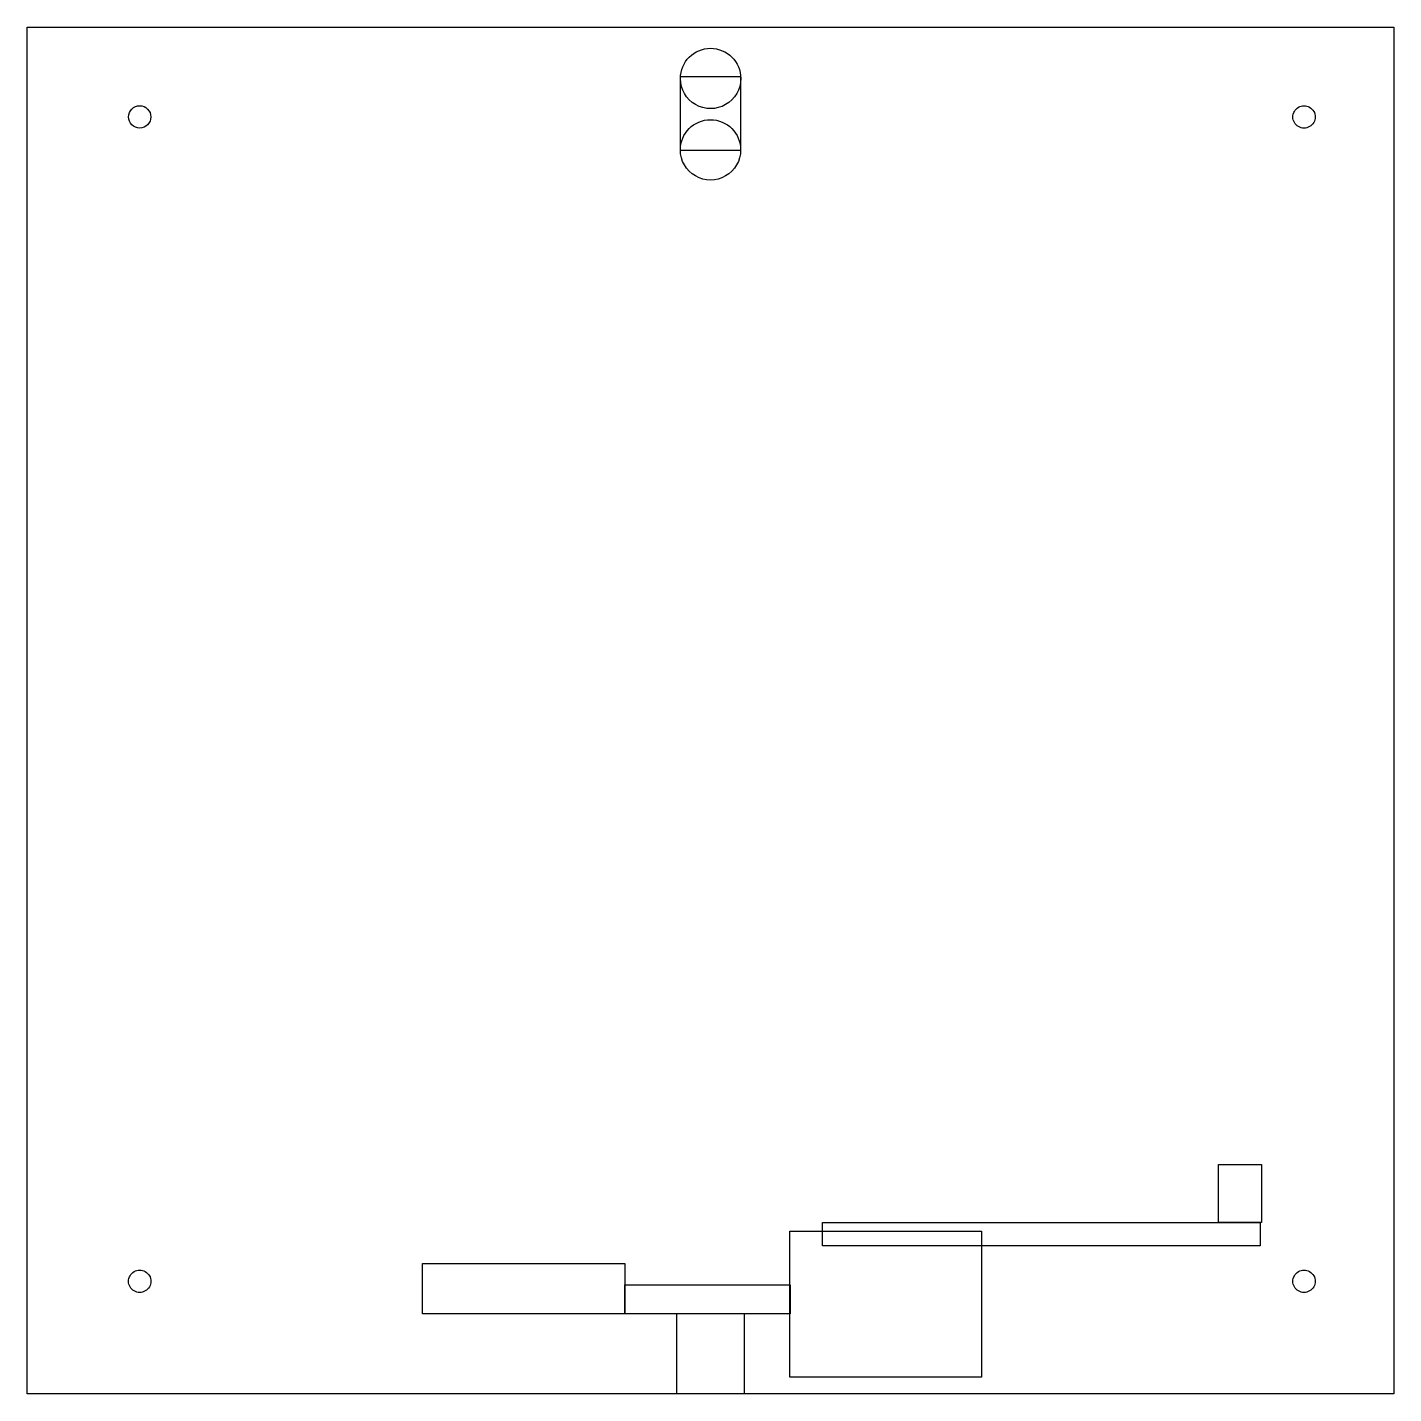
# Model space of a CAD drawing. Extents: x -435 to 1188, y -708 to 905.
# Drawn here: x -435 to 330, y -708 to 57 of the extents above; entities that cross this region are included whole.
import ezdxf

# ---------------------------------------------------------------- set-up
doc = ezdxf.new("R2010")
doc.units = 0
doc.layers.add('Layer_1', color=7, linetype='CONTINUOUS')

msp = doc.modelspace()

# ---------------------------------------------------------------- linework, layer by layer
at = {"layer": 'Layer_1', "color": 6}
for points in [[(-435.204476, 56.60132), (329.866361, 56.60132), (329.866361, -708.469517), (-435.204476, -708.469517)], [(-69.501033, 29.041149), (-35.861454, 29.041149), (-35.861454, -12.288883), (-69.501033, -12.288883)], [(-35.741862, 27.95527)], [(-366.01696, 6.427069)], [(285.951544, 6.427069)], [(-35.783049, -12.01941)], [(231.835294, -580.069899), (255.880298, -580.069899), (255.880298, -612.612009), (231.835294, -612.612009)], [(-8.237679, -617.411849), (99.164307, -617.411849), (99.164307, -699.30203), (-8.237679, -699.30203)], [(10.006639, -612.612), (255.157209, -612.612), (255.157209, -625.628844), (10.006639, -625.628844)], [(-213.881244, -635.65886), (-100.708038, -635.65886), (-100.708038, -663.792694), (-213.881244, -663.792694)], [(-366.01696, -645.541435)], [(-100.708044, -647.528202), (-8.029315, -647.528202), (-8.029315, -663.792693), (-100.708044, -663.792693)], [(285.951544, -645.541435)], [(-33.631228, -663.778148), (-71.706954, -663.778148), (-71.706954, -708.373559), (-33.631228, -708.373559)]]:
    msp.add_lwpolyline(points, close=True, dxfattribs=at)
for points in [[(-69.514031, 27.95527), (-69.51403, 37.281196), (-61.953873, 44.841353), (-52.627946, 44.841353)], [(-52.627946, 44.841353), (-43.30202, 44.841353), (-35.741863, 37.281196), (-35.741862, 27.95527)], [(-61.070989, 13.331491), (-66.295562, 16.3479), (-69.514031, 21.922453), (-69.514031, 27.95527)], [(-35.741862, 27.95527), (-35.741862, 21.922453), (-38.960331, 16.3479), (-44.184904, 13.331491)], [(-378.535834, 6.427069), (-378.535834, 9.88406), (-375.733389, 12.686506), (-372.276397, 12.686506)], [(-372.276397, 12.686506), (-368.819405, 12.686506), (-366.01696, 9.88406), (-366.01696, 6.427069)], [(-44.184904, 13.331491), (-49.409477, 10.315083), (-55.846416, 10.315083), (-61.070989, 13.331491)], [(273.43267, 6.427069), (273.43267, 8.66335), (274.625712, 10.72976), (276.562389, 11.8479)], [(276.562389, 11.8479), (278.499065, 12.966041), (280.885149, 12.966041), (282.821825, 11.8479)], [(282.821825, 11.8479), (284.758502, 10.72976), (285.951544, 8.66335), (285.951544, 6.427069)], [(-372.276397, 0.167632), (-375.733389, 0.167632), (-378.535834, 2.970077), (-378.535834, 6.427069)], [(-366.01696, 6.427069), (-366.01696, 2.970077), (-368.819405, 0.167632), (-372.276397, 0.167632)], [(-69.555219, -12.01941), (-69.555218, -2.693484), (-61.99506, 4.866672), (-52.669134, 4.866672)], [(-52.669134, 4.866672), (-43.343207, 4.866672), (-35.78305, -2.693484), (-35.783049, -12.01941)], [(276.562389, 1.006237), (274.625712, 2.124378), (273.43267, 4.190787), (273.43267, 6.427069)], [(282.821825, 1.006237), (280.885149, -0.111904), (278.499065, -0.111904), (276.562389, 1.006237)], [(285.951544, 6.427069), (285.951544, 4.190787), (284.758502, 2.124378), (282.821825, 1.006237)], [(-61.112176, -26.643189), (-66.336749, -23.62678), (-69.555219, -18.052228), (-69.555219, -12.01941)], [(-35.783049, -12.01941), (-35.783049, -18.052228), (-39.001519, -23.62678), (-44.226091, -26.643189)], [(-44.226091, -26.643189), (-49.450664, -29.659597), (-55.887603, -29.659597), (-61.112176, -26.643189)], [(-378.535834, -645.541435), (-378.535834, -643.305154), (-377.342792, -641.238744), (-375.406115, -640.120604)], [(-375.406115, -640.120604), (-373.469439, -639.002463), (-371.083355, -639.002463), (-369.146678, -640.120604)], [(-369.146678, -640.120604), (-367.210002, -641.238744), (-366.01696, -643.305154), (-366.01696, -645.541435)], [(273.43267, -645.541435), (273.43267, -643.305154), (274.625712, -641.238744), (276.562389, -640.120604)], [(276.562389, -640.120604), (278.499065, -639.002463), (280.885149, -639.002463), (282.821825, -640.120604)], [(282.821825, -640.120604), (284.758502, -641.238744), (285.951544, -643.305154), (285.951544, -645.541435)], [(-375.406115, -650.962267), (-377.342792, -649.844126), (-378.535834, -647.777717), (-378.535834, -645.541435)], [(-366.01696, -645.541435), (-366.01696, -647.777717), (-367.210002, -649.844126), (-369.146678, -650.962267)], [(276.562389, -650.962267), (274.625712, -649.844126), (273.43267, -647.777717), (273.43267, -645.541435)], [(285.951544, -645.541435), (285.951544, -647.777717), (284.758502, -649.844126), (282.821825, -650.962267)], [(-369.146678, -650.962267), (-371.083355, -652.080408), (-373.469439, -652.080408), (-375.406115, -650.962267)], [(282.821825, -650.962267), (280.885149, -652.080408), (278.499065, -652.080408), (276.562389, -650.962267)]]:
    msp.add_open_spline(points, degree=3, dxfattribs=at)

doc.saveas('drawing.dxf')
